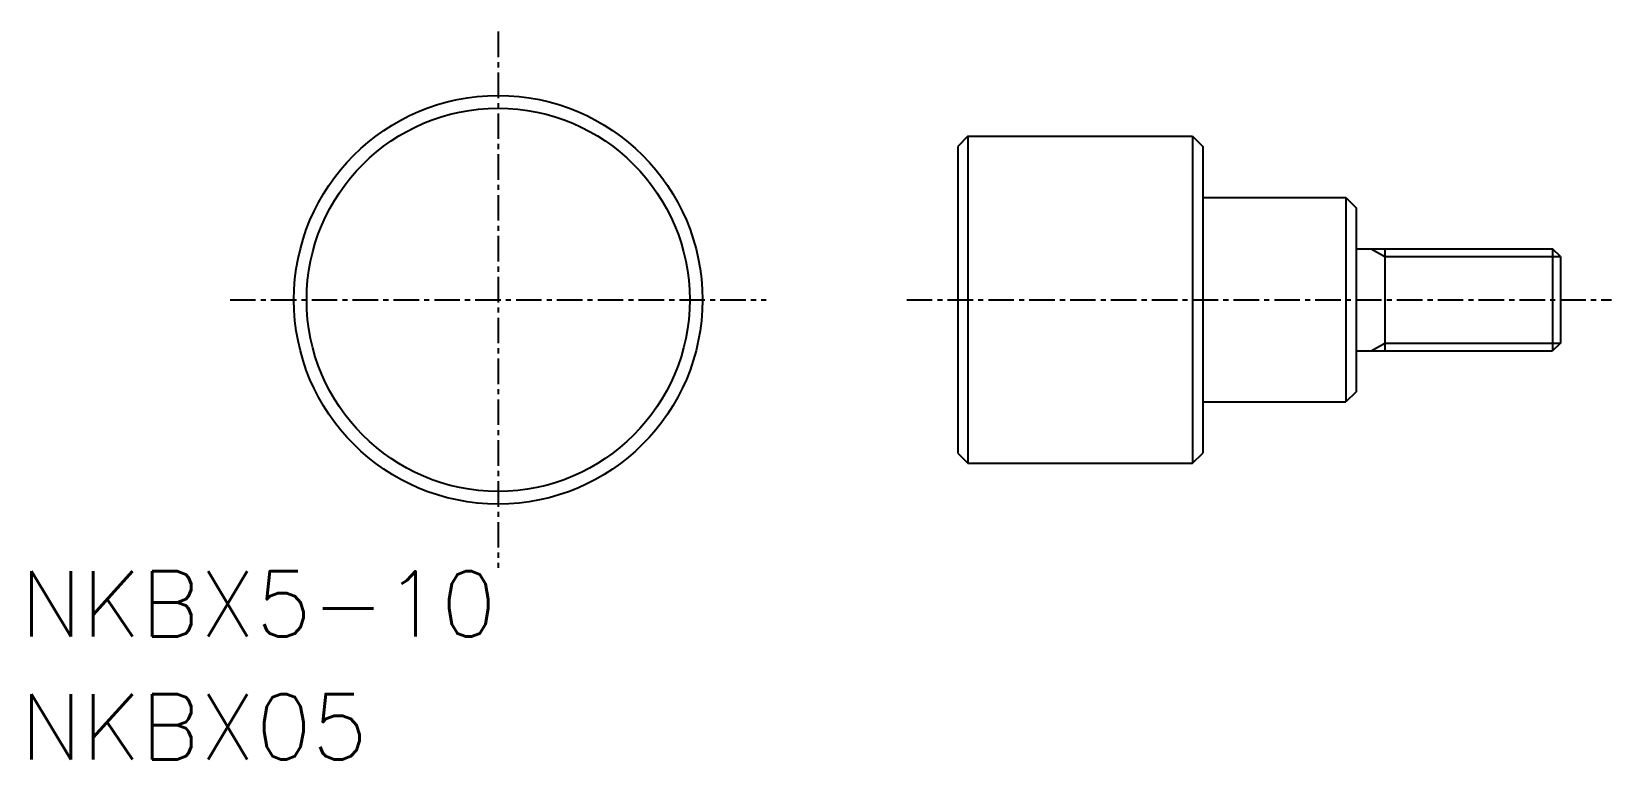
# Model space of a CAD drawing. Extents: x -22.8 to 54.5, y -22.5 to 13.1.
import ezdxf

# ---------------------------------------------------------------- set-up
doc = ezdxf.new("R2010")
doc.units = 0
doc.linetypes.add('CENTER', pattern=[2, 1.25, -0.25, 0.25, -0.25])
doc.layers.get('0').update_dxf_attribs({"linetype": 'CONTINUOUS'})
doc.layers.add('CENTER', color=1, linetype='CENTER')
doc.styles.get("Standard").update_dxf_attribs({"font": 'txt.shx', "bigfont": 'bigfont.shx'})

msp = doc.modelspace()

# ---------------------------------------------------------------- linework, layer by layer
at = {"color": 7, "linetype": 'CONTINUOUS'}
for p, q in [((23, 8), (22.5, 7.5)), ((23, 8), (34, 8)), ((23, 8), (23, -8)), ((34, 8), (34.5, 7.5)), ((34, 8), (34, -8)), ((22.5, 7.5), (22.5, -7.5)), ((34.5, 7.5), (34.5, -7.5)), ((34.5, 5), (41.5, 5)), ((41.5, 5), (42, 4.5)), ((41.5, 5), (41.5, -5)), ((42, 4.5), (42, -4.5)), ((42, 2.5), (51.621, 2.5)), ((43.4, 2.5), (43.4, -2.5)), ((52, 2.121), (51.621, 2.5)), ((51.621, 2.5), (51.621, -2.5)), ((52, 2.121), (52, -2.121)), ((52, -2.121), (51.621, -2.5)), ((42, -2.5), (51.621, -2.5)), ((42, -4.5), (41.5, -5)), ((34.5, -5), (41.5, -5)), ((22.5, -7.5), (23, -8)), ((34, -8), (34.5, -7.5)), ((23, -8), (34, -8))]:
    msp.add_line(p, q, dxfattribs=at)
at = {"color": 3, "linetype": 'CONTINUOUS'}
for p, q in [((42.744, 2.5), (43.4, 2.121)), ((43.4, 2.121), (52, 2.121)), ((42.744, -2.5), (43.4, -2.121)), ((43.4, -2.121), (52, -2.121))]:
    msp.add_line(p, q, dxfattribs=at)
at = {"color": 7, "linetype": 'CONTINUOUS'}
for radius in [10, 9.375]:
    msp.add_circle((0, 0), radius, dxfattribs=at)
at = {"layer": 'CENTER', "color": 1, "linetype": 'CENTER'}
for p, q in [((0, 13.125), (0, -13.125)), ((-13.125, 0), (13.125, 0)), ((20, 0), (54.5, 0))]:
    msp.add_line(p, q, dxfattribs=at)

# ---------------------------------------------------------------- texts
at = {"color": 7, "linetype": 'CONTINUOUS'}
for s, p in [('NKBX5-10', (-23.39, -16.485)), ('NKBX05', (-23.39, -22.492))]:
    msp.add_text(s, height=3.2, dxfattribs=at).set_placement(p)

doc.saveas('drawing.dxf')
